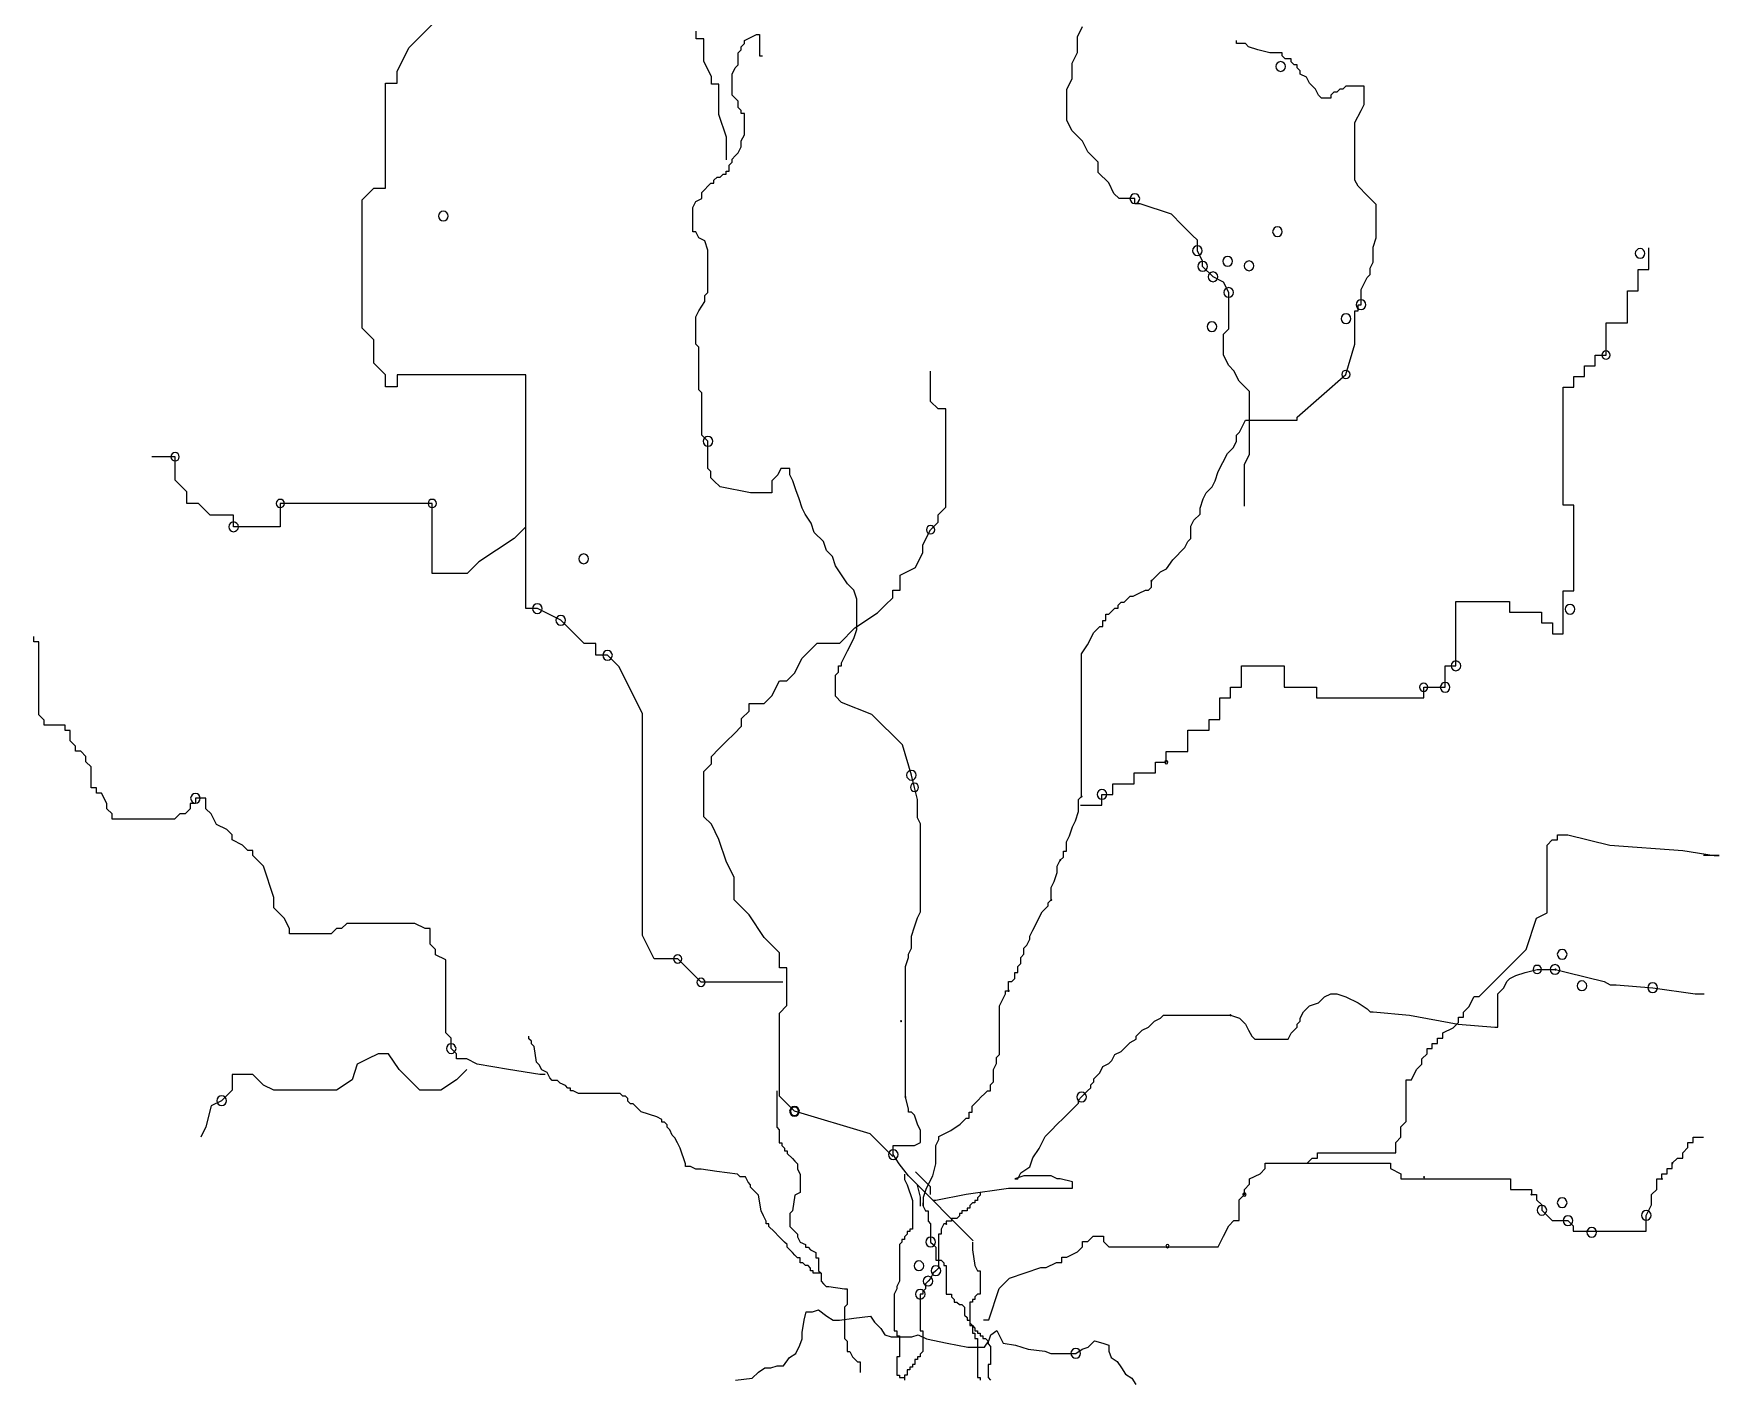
# Model space of a CAD drawing. Header units: millimetres. Extents: x 22565 to 38821, y 15578 to 26720.
# Drawn here: x 35554 to 36102, y 22016 to 22453 of the extents above; entities that cross this region are included whole.
import ezdxf

# ---------------------------------------------------------------- set-up
doc = ezdxf.new("R2010")
doc.units = ezdxf.units.MM

# ---------------------------------------------------------------- blocks, each defined once
blk = doc.blocks.new('A$C55897DFD')
for p, q in [((174.09, 1099.73), (184.93, 1110.57)), ((307.46, 1103.96), (307.46, 1107.46)), ((310.96, 1103.96), (307.46, 1103.96)), ((310.96, 1093.44), (310.96, 1103.96)), ((329.79, 1103.15), (332.61, 1104.56)), ((329.79, 1101.74), (329.79, 1103.15)), ((332.61, 1104.56), (335.43, 1105.97)), ((335.43, 1105.97), (336.84, 1105.97)), ((336.84, 1105.97), (336.84, 1096.11)), ((484.35, 1104.84), (486.77, 1109.68)), ((484.35, 1097.58), (484.35, 1104.84)), ((558.17, 1101.74), (558.17, 1103.15)), ((168.66, 1088.89), (174.09, 1099.73)), ((326.97, 1097.52), (328.38, 1098.92)), ((326.97, 1091.88), (326.97, 1097.52)), ((328.38, 1100.33), (329.79, 1101.74)), ((328.38, 1098.92), (328.38, 1100.33)), ((336.84, 1096.11), (338.25, 1096.11)), ((481.93, 1092.74), (484.35, 1097.58)), ((562.4, 1101.74), (558.17, 1101.74)), ((563.81, 1100.33), (562.4, 1101.74)), ((568.04, 1098.92), (563.81, 1100.33)), ((573.68, 1097.52), (568.04, 1098.92)), ((579.32, 1097.52), (573.68, 1097.52)), ((579.32, 1096.11), (579.32, 1097.52)), ((580.73, 1094.7), (579.32, 1096.11)), ((168.66, 1083.47), (168.66, 1088.89)), ((314.47, 1086.43), (310.96, 1093.44)), ((324.15, 1087.65), (325.56, 1090.47)), ((324.15, 1077.79), (324.15, 1087.65)), ((325.56, 1090.47), (326.97, 1091.88)), ((481.93, 1085.48), (481.93, 1092.74)), ((583.55, 1094.7), (580.73, 1094.7)), ((583.55, 1093.29), (583.55, 1094.7)), ((584.96, 1091.88), (583.55, 1093.29)), ((586.37, 1091.88), (584.96, 1091.88)), ((586.37, 1090.47), (586.37, 1091.88)), ((587.78, 1089.06), (586.37, 1090.47)), ((587.78, 1087.65), (587.78, 1089.06)), ((590.6, 1086.25), (587.78, 1087.65)), ((163.24, 1034.69), (163.24, 1083.47)), ((163.24, 1083.47), (168.66, 1083.47)), ((314.47, 1082.93), (314.47, 1086.43)), ((317.98, 1082.93), (314.47, 1082.93)), ((317.98, 1068.91), (317.98, 1082.93)), ((479.5, 1080.64), (481.93, 1085.48)), ((479.5, 1066.12), (479.5, 1080.64)), ((592.01, 1083.43), (590.6, 1086.25)), ((594.83, 1080.61), (592.01, 1083.43)), ((596.24, 1077.79), (594.83, 1080.61)), ((606.11, 1080.61), (604.7, 1079.2)), ((607.52, 1080.61), (606.11, 1080.61)), ((608.93, 1082.02), (607.52, 1080.61)), ((617.39, 1082.02), (608.93, 1082.02)), ((617.39, 1073.57), (617.39, 1082.02)), ((325.56, 1076.39), (324.15, 1077.79)), ((326.97, 1074.98), (325.56, 1076.39)), ((326.97, 1072.16), (326.97, 1074.98)), ((328.38, 1070.75), (326.97, 1072.16)), ((597.65, 1076.39), (596.24, 1077.79)), ((601.88, 1076.39), (597.65, 1076.39)), ((603.29, 1079.2), (601.88, 1077.79)), ((601.88, 1077.79), (601.88, 1076.39)), ((604.7, 1079.2), (603.29, 1079.2)), ((615.98, 1070.75), (617.39, 1073.57)), ((321.49, 1058.4), (317.98, 1068.91)), ((328.38, 1069.34), (328.38, 1070.75)), ((329.79, 1069.34), (328.38, 1069.34)), ((329.79, 1059.48), (329.79, 1069.34)), ((481.93, 1061.28), (479.5, 1066.12)), ((613.16, 1065.12), (615.98, 1070.75)), ((613.16, 1038.35), (613.16, 1065.12)), ((321.49, 1047.88), (321.49, 1058.4)), ((328.38, 1056.66), (329.79, 1059.48)), ((328.38, 1053.85), (328.38, 1056.66)), ((484.35, 1058.86), (481.93, 1061.28)), ((486.77, 1056.44), (484.35, 1058.86)), ((489.19, 1051.61), (486.77, 1056.44)), ((324.15, 1048.21), (325.56, 1049.62)), ((324.15, 1046.8), (324.15, 1048.21)), ((325.56, 1049.62), (326.97, 1051.03)), ((326.97, 1051.03), (328.38, 1053.85)), ((494.04, 1046.77), (489.19, 1051.61)), ((318.51, 1039.76), (319.92, 1041.17)), ((319.92, 1041.17), (321.33, 1041.17)), ((321.33, 1042.58), (322.74, 1042.58)), ((321.33, 1041.17), (321.33, 1042.58)), ((322.74, 1045.4), (324.15, 1046.8)), ((322.74, 1042.58), (322.74, 1045.4)), ((494.04, 1041.93), (494.04, 1046.77)), ((498.88, 1037.09), (494.04, 1041.93)), ((152.39, 1029.27), (157.81, 1034.69)), ((157.81, 1034.69), (163.24, 1034.69)), ((310.05, 1032.72), (311.46, 1034.13)), ((310.05, 1029.9), (310.05, 1032.72)), ((311.46, 1034.13), (312.87, 1035.53)), ((312.87, 1035.53), (314.28, 1036.94)), ((314.28, 1036.94), (315.69, 1036.94)), ((315.69, 1038.35), (317.1, 1039.76)), ((315.69, 1036.94), (315.69, 1038.35)), ((317.1, 1039.76), (318.51, 1039.76)), ((501.3, 1032.25), (498.88, 1037.09)), ((614.57, 1035.53), (613.16, 1038.35)), ((618.8, 1031.31), (614.57, 1035.53)), ((152.39, 969.66), (152.39, 1029.27)), ((305.82, 1025.67), (307.23, 1028.49)), ((305.82, 1014.41), (305.82, 1025.67)), ((307.23, 1028.49), (310.05, 1029.9)), ((503.72, 1029.83), (501.3, 1032.25)), ((510.99, 1029.83), (503.72, 1029.83)), ((510.99, 1027.41), (510.99, 1029.83)), ((513.41, 1027.41), (510.99, 1027.41)), ((527.94, 1022.57), (513.41, 1027.41)), ((623.03, 1027.08), (618.8, 1031.31)), ((623.03, 1011.59), (623.03, 1027.08)), ((532.78, 1017.73), (527.94, 1022.57)), ((537.63, 1012.89), (532.78, 1017.73)), ((307.23, 1014.41), (305.82, 1014.41)), ((308.64, 1011.59), (307.23, 1014.41)), ((311.46, 1010.18), (308.64, 1011.59)), ((312.87, 1005.95), (311.46, 1010.18)), ((540.05, 1010.47), (537.63, 1012.89)), ((540.05, 1005.63), (540.05, 1010.47)), ((621.62, 1007.36), (623.03, 1011.59)), ((312.87, 986.23), (312.87, 1005.95)), ((542.47, 1000.79), (540.05, 1005.63)), ((621.62, 1000.32), (621.62, 1007.36)), ((749.56, 997.01), (749.56, 1006.95)), ((542.47, 998.37), (542.47, 1000.79)), ((547.31, 993.53), (542.47, 998.37)), ((552.16, 991.11), (547.31, 993.53)), ((618.8, 993.28), (620.21, 994.68)), ((620.21, 997.5), (621.62, 1000.32)), ((620.21, 994.68), (620.21, 997.5)), ((744.58, 997.01), (749.56, 997.01)), ((744.58, 987.06), (744.58, 997.01)), ((311.46, 984.82), (312.87, 986.23)), ((554.58, 986.27), (552.16, 991.11)), ((554.58, 969.33), (554.58, 986.27)), ((615.98, 987.64), (618.8, 993.28)), ((615.98, 980.6), (615.98, 987.64)), ((739.61, 987.06), (744.58, 987.06)), ((739.61, 972.14), (739.61, 987.06)), ((307.23, 974.96), (308.64, 977.78)), ((308.64, 977.78), (311.46, 982.01)), ((311.46, 982.01), (311.46, 984.82)), ((613.16, 977.78), (614.57, 977.78)), ((613.16, 962.29), (613.16, 977.78)), ((614.57, 980.6), (615.98, 980.6)), ((614.57, 977.78), (614.57, 980.6)), ((307.23, 962.29), (307.23, 974.96)), ((729.65, 972.14), (739.61, 972.14)), ((729.65, 957.22), (729.65, 972.14)), ((157.81, 964.24), (152.39, 969.66)), ((157.81, 953.4), (157.81, 964.24)), ((308.64, 960.88), (307.23, 962.29)), ((552.16, 966.91), (554.58, 969.33)), ((552.16, 957.24), (552.16, 966.91)), ((608.93, 948.2), (613.16, 962.29)), ((308.64, 941.16), (308.64, 960.88)), ((554.58, 952.4), (552.16, 957.24)), ((724.68, 957.22), (729.65, 957.22)), ((724.68, 952.25), (724.68, 957.22)), ((163.24, 947.98), (157.81, 953.4)), ((163.24, 942.56), (163.24, 947.98)), ((168.66, 947.98), (168.66, 942.56)), ((228.33, 947.98), (168.66, 947.98)), ((228.33, 839.59), (228.33, 947.98)), ((416.19, 935.73), (416.19, 949.75)), ((557, 949.98), (554.58, 952.4)), ((559.42, 945.14), (557, 949.98)), ((586.37, 928.48), (608.93, 948.2)), ((714.72, 947.28), (719.7, 947.28)), ((714.72, 942.3), (714.72, 947.28)), ((719.7, 952.25), (724.68, 952.25)), ((719.7, 947.28), (719.7, 952.25)), ((168.66, 942.56), (163.24, 942.56)), ((310.05, 939.75), (308.64, 941.16)), ((310.05, 920.03), (310.05, 939.75)), ((564.27, 940.3), (559.42, 945.14)), ((564.27, 911.26), (564.27, 940.3)), ((709.75, 942.3), (714.72, 942.3)), ((709.75, 887.6), (709.75, 942.3)), ((419.7, 932.23), (416.19, 935.73)), ((423.21, 932.23), (419.7, 932.23)), ((423.21, 886.67), (423.21, 932.23)), ((559.58, 921.44), (562.4, 927.07)), ((562.4, 927.07), (586.37, 927.07)), ((586.37, 927.07), (586.37, 928.48)), ((311.46, 918.62), (310.05, 920.03)), ((312.87, 917.21), (311.46, 918.62)), ((312.87, 904.53), (312.87, 917.21)), ((556.76, 914.39), (558.17, 917.21)), ((558.17, 920.03), (559.58, 921.44)), ((558.17, 917.21), (558.17, 920.03)), ((65.61, 910.04), (54.76, 910.04)), ((65.61, 899.2), (65.61, 910.04)), ((549.72, 903.12), (553.95, 911.57)), ((553.95, 911.57), (556.76, 914.39)), ((561.84, 906.42), (564.27, 911.26)), ((314.28, 903.12), (312.87, 904.53)), ((314.28, 900.31), (314.28, 903.12)), ((315.69, 898.9), (314.28, 900.31)), ((345.3, 901.71), (342.48, 898.9)), ((346.7, 904.53), (345.3, 901.71)), ((350.93, 904.53), (346.7, 904.53)), ((350.93, 901.71), (350.93, 904.53)), ((352.34, 898.9), (350.93, 901.71)), ((548.31, 898.9), (549.72, 903.12)), ((561.84, 887.06), (561.84, 906.42)), ((71.03, 893.78), (65.61, 899.2)), ((71.03, 888.36), (71.03, 893.78)), ((318.51, 896.08), (315.69, 898.9)), ((332.61, 893.26), (318.51, 896.08)), ((342.48, 893.26), (332.61, 893.26)), ((342.48, 898.9), (342.48, 893.26)), ((353.75, 894.67), (352.34, 898.9)), ((355.16, 890.44), (353.75, 894.67)), ((542.67, 890.44), (544.08, 893.26)), ((544.08, 893.26), (546.9, 896.08)), ((546.9, 896.08), (548.31, 898.9)), ((76.45, 888.36), (71.03, 888.36)), ((81.88, 882.94), (76.45, 888.36)), ((114.42, 888.36), (114.42, 877.52)), ((184.93, 888.36), (114.42, 888.36)), ((184.93, 855.85), (184.93, 888.36)), ((356.57, 886.22), (355.16, 890.44)), ((357.98, 883.4), (356.57, 886.22)), ((419.7, 883.16), (423.21, 886.67)), ((541.26, 886.22), (542.67, 890.44)), ((541.26, 883.4), (541.26, 886.22)), ((714.72, 887.6), (709.75, 887.6)), ((714.72, 847.82), (714.72, 887.6)), ((92.73, 882.94), (81.88, 882.94)), ((92.73, 877.52), (92.73, 882.94)), ((114.42, 877.52), (92.73, 877.52)), ((228.33, 877.52), (222.9, 872.1)), ((360.8, 879.18), (357.98, 883.4)), ((362.21, 874.95), (360.8, 879.18)), ((412.68, 869.14), (416.19, 876.15)), ((416.19, 876.15), (419.7, 879.66)), ((419.7, 879.66), (419.7, 883.16)), ((537.03, 877.77), (538.44, 880.58)), ((537.03, 872.13), (537.03, 877.77)), ((538.44, 880.58), (541.26, 883.4)), ((222.9, 872.1), (206.63, 861.26)), ((366.44, 870.72), (362.21, 874.95)), ((367.85, 866.5), (366.44, 870.72)), ((412.68, 865.64), (412.68, 869.14)), ((534.21, 867.91), (535.62, 870.72)), ((535.62, 870.72), (537.03, 872.13)), ((206.63, 861.26), (201.21, 855.85)), ((370.67, 863.68), (367.85, 866.5)), ((372.08, 859.45), (370.67, 863.68)), ((409.18, 858.63), (412.68, 865.64)), ((525.75, 858.05), (528.57, 862.27)), ((528.57, 862.27), (534.21, 867.91)), ((201.21, 855.85), (184.93, 855.85)), ((374.9, 855.23), (372.08, 859.45)), ((377.72, 851), (374.9, 855.23)), ((402.16, 855.12), (409.18, 858.63)), ((402.16, 848.11), (402.16, 855.12)), ((518.7, 852.41), (520.11, 853.82)), ((520.11, 853.82), (522.93, 856.64)), ((522.93, 856.64), (525.75, 858.05)), ((380.54, 848.19), (377.72, 851)), ((381.95, 843.96), (380.54, 848.19)), ((398.65, 848.11), (402.16, 848.11)), ((398.65, 844.61), (398.65, 848.11)), ((507.42, 843.96), (508.83, 845.37)), ((508.83, 845.37), (510.24, 845.37)), ((510.24, 845.37), (513.06, 846.78)), ((513.06, 846.78), (515.88, 848.19)), ((515.88, 848.19), (517.29, 848.19)), ((517.29, 848.19), (518.7, 849.59)), ((518.7, 849.59), (518.7, 852.41)), ((709.75, 847.82), (714.72, 847.82)), ((709.75, 827.93), (709.75, 847.82)), ((233.75, 839.59), (228.33, 839.59)), ((244.6, 834.17), (233.75, 839.59)), ((381.12, 830.59), (391.64, 837.6)), ((381.95, 829.87), (381.95, 843.96)), ((391.64, 837.6), (395.15, 841.11)), ((395.15, 841.11), (398.65, 844.61)), ((498.96, 836.92), (501.78, 839.73)), ((501.78, 839.73), (503.19, 839.73)), ((503.19, 841.14), (504.6, 842.55)), ((503.19, 839.73), (503.19, 841.14)), ((504.6, 842.55), (506.01, 842.55)), ((506.01, 842.55), (507.42, 843.96)), ((659.98, 842.85), (684.86, 842.85)), ((659.98, 813.01), (659.98, 842.85)), ((684.86, 842.85), (684.86, 837.88)), ((684.86, 837.88), (699.79, 837.88)), ((699.79, 837.88), (699.79, 832.9)), ((255.45, 823.33), (244.6, 834.17)), ((374.1, 823.58), (381.12, 830.59)), ((380.54, 825.65), (381.95, 829.87)), ((491.91, 828.46), (493.32, 829.87)), ((493.32, 829.87), (494.73, 831.28)), ((494.73, 831.28), (496.14, 831.28)), ((496.14, 834.1), (497.55, 834.1)), ((496.14, 831.28), (496.14, 834.1)), ((497.55, 836.92), (498.96, 836.92)), ((497.55, 834.1), (497.55, 836.92)), ((699.79, 832.9), (704.77, 832.9)), ((704.77, 832.9), (704.77, 827.93)), ((0, 824.15), (0, 826.57)), ((2.42, 824.15), (0, 824.15)), ((2.42, 790.27), (2.42, 824.15)), ((260.87, 823.33), (255.45, 823.33)), ((260.87, 817.91), (260.87, 823.33)), ((356.56, 816.57), (363.58, 823.58)), ((363.58, 823.58), (374.1, 823.58)), ((377.72, 820.01), (380.54, 825.65)), ((486.27, 818.6), (489.09, 822.83)), ((489.09, 822.83), (491.91, 828.46)), ((704.77, 827.93), (709.75, 827.93)), ((266.29, 817.91), (260.87, 817.91)), ((271.72, 812.49), (266.29, 817.91)), ((353.06, 809.56), (356.56, 816.57)), ((374.9, 814.38), (376.31, 817.2)), ((374.9, 812.97), (374.9, 814.38)), ((376.31, 817.2), (377.72, 820.01)), ((486.27, 752.4), (486.27, 818.6)), ((282.57, 790.81), (271.72, 812.49)), ((342.53, 799.05), (346.04, 806.06)), ((346.04, 806.06), (349.55, 806.06)), ((349.55, 806.06), (353.06, 809.56)), ((372.08, 808.74), (373.49, 810.15)), ((372.08, 798.88), (372.08, 808.74)), ((373.49, 812.97), (374.9, 812.97)), ((373.49, 810.15), (373.49, 812.97)), ((560.44, 813.01), (580.35, 813.01)), ((560.44, 803.07), (560.44, 813.01)), ((580.35, 813.01), (580.35, 803.07)), ((655, 813.01), (659.98, 813.01)), ((655, 803.07), (655, 813.01)), ((339.02, 795.54), (342.53, 799.05)), ((374.9, 796.07), (372.08, 798.88)), ((550.49, 798.1), (555.46, 798.1)), ((550.49, 788.15), (550.49, 798.1)), ((555.46, 803.07), (560.44, 803.07)), ((555.46, 798.1), (555.46, 803.07)), ((580.35, 803.07), (595.28, 803.07)), ((595.28, 803.07), (595.28, 798.1)), ((595.28, 798.1), (645.05, 798.1)), ((645.05, 803.07), (655, 803.07)), ((645.05, 798.1), (645.05, 803.07)), ((4.84, 787.85), (2.42, 790.27)), ((282.57, 687.84), (282.57, 790.81)), ((328.5, 788.53), (332.01, 792.04)), ((332.01, 795.54), (339.02, 795.54)), ((332.01, 792.04), (332.01, 795.54)), ((389, 790.43), (374.9, 796.07)), ((403.1, 776.34), (389, 790.43)), ((4.84, 785.43), (4.84, 787.85)), ((14.53, 785.43), (4.84, 785.43)), ((14.53, 783.02), (14.53, 785.43)), ((16.95, 783.02), (14.53, 783.02)), ((16.95, 778.18), (16.95, 783.02)), ((324.99, 781.53), (328.5, 785.03)), ((328.5, 785.03), (328.5, 788.53)), ((535.56, 773.23), (535.56, 783.18)), ((535.56, 783.18), (545.51, 783.18)), ((545.51, 788.15), (550.49, 788.15)), ((545.51, 783.18), (545.51, 788.15)), ((19.37, 775.76), (16.95, 778.18)), ((19.37, 773.34), (19.37, 775.76)), ((314.47, 771.01), (317.98, 774.52)), ((317.98, 774.52), (321.49, 778.02)), ((321.49, 778.02), (324.99, 781.53)), ((407.33, 762.26), (403.1, 776.34)), ((21.8, 773.34), (19.37, 773.34)), ((24.22, 770.92), (21.8, 773.34)), ((24.22, 768.5), (24.22, 770.92)), ((26.64, 766.08), (24.22, 768.5)), ((310.96, 764), (314.47, 767.51)), ((314.47, 767.51), (314.47, 771.01)), ((520.63, 768.26), (525.6, 768.26)), ((520.63, 763.29), (520.63, 768.26)), ((525.6, 773.23), (535.56, 773.23)), ((525.6, 768.26), (525.6, 773.23)), ((26.64, 756.4), (26.64, 766.08)), ((310.96, 742.97), (310.96, 764)), ((408.74, 756.62), (407.33, 762.26)), ((510.67, 763.29), (520.63, 763.29)), ((510.67, 758.31), (510.67, 763.29)), ((29.06, 756.4), (26.64, 756.4)), ((29.06, 753.98), (29.06, 756.4)), ((31.48, 753.98), (29.06, 753.98)), ((33.9, 749.14), (31.48, 753.98)), ((75.07, 751.56), (75.07, 749.14)), ((79.92, 751.56), (75.07, 751.56)), ((79.92, 746.72), (79.92, 751.56)), ((410.15, 750.99), (408.74, 756.62)), ((410.15, 742.54), (410.15, 750.99)), ((484.87, 750.99), (486.27, 752.4)), ((484.87, 745.35), (484.87, 750.99)), ((495.74, 753.34), (500.72, 753.34)), ((495.74, 748.37), (495.74, 753.34)), ((500.72, 758.31), (510.67, 758.31)), ((500.72, 753.34), (500.72, 758.31)), ((33.9, 746.72), (33.9, 749.14)), ((36.33, 744.3), (33.9, 746.72)), ((36.33, 741.88), (36.33, 744.3)), ((67.81, 744.3), (65.39, 741.88)), ((70.23, 744.3), (67.81, 744.3)), ((72.65, 746.72), (70.23, 744.3)), ((75.07, 749.14), (72.65, 749.14)), ((72.65, 749.14), (72.65, 746.72)), ((82.34, 744.3), (79.92, 746.72)), ((84.76, 739.46), (82.34, 744.3)), ((483.46, 741.13), (484.87, 745.35)), ((485.79, 748.37), (495.74, 748.37)), ((65.39, 741.88), (36.33, 741.88)), ((89.6, 737.04), (84.76, 739.46)), ((92.03, 734.62), (89.6, 737.04)), ((314.47, 739.47), (310.96, 742.97)), ((317.98, 732.46), (314.47, 739.47)), ((411.56, 739.72), (410.15, 742.54)), ((411.56, 698.87), (411.56, 739.72)), ((480.64, 734.09), (482.05, 738.31)), ((482.05, 738.31), (483.46, 741.13)), ((92.03, 732.2), (92.03, 734.62)), ((96.87, 729.78), (92.03, 732.2)), ((99.29, 727.36), (96.87, 729.78)), ((321.49, 721.95), (317.98, 732.46)), ((479.23, 731.27), (480.64, 734.09)), ((479.23, 727.04), (479.23, 731.27)), ((702.3, 729.78), (704.73, 732.2)), ((702.3, 698.32), (702.3, 729.78)), ((704.73, 732.2), (707.15, 732.2)), ((707.15, 732.2), (707.15, 734.62)), ((707.15, 734.62), (711.99, 734.62)), ((711.99, 734.62), (731.37, 729.78)), ((731.37, 729.78), (765.27, 727.36)), ((101.71, 727.36), (99.29, 727.36)), ((101.71, 724.94), (101.71, 727.36)), ((106.56, 720.1), (101.71, 724.94)), ((111.4, 705.58), (106.56, 720.1)), ((324.99, 714.94), (321.49, 721.95)), ((475, 720), (476.41, 722.82)), ((475, 717.18), (475, 720)), ((476.41, 722.82), (477.82, 724.23)), ((477.82, 724.23), (477.82, 727.04)), ((477.82, 727.04), (479.23, 727.04)), ((765.27, 727.36), (779.8, 724.94)), ((782.22, 724.94), (774.96, 724.94)), ((779.8, 724.94), (782.22, 724.94)), ((324.99, 704.42), (324.99, 714.94)), ((472.18, 710.14), (473.59, 712.96)), ((473.59, 712.96), (475, 717.18)), ((111.4, 700.74), (111.4, 705.58)), ((332.01, 697.41), (324.99, 704.42)), ((470.77, 703.1), (472.18, 704.5)), ((472.18, 704.5), (472.18, 710.14)), ((116.24, 695.9), (111.4, 700.74)), ((339.02, 686.9), (332.01, 697.41)), ((410.15, 696.05), (411.56, 698.87)), ((463.72, 690.42), (467.95, 698.87)), ((467.95, 698.87), (469.36, 700.28)), ((469.36, 700.28), (470.77, 701.69)), ((470.77, 701.69), (470.77, 703.1)), ((697.46, 695.9), (702.3, 698.32)), ((118.67, 691.07), (116.24, 695.9)), ((118.67, 688.65), (118.67, 691.07)), ((138.04, 688.65), (118.67, 688.65)), ((140.46, 691.07), (138.04, 688.65)), ((142.88, 691.07), (140.46, 691.07)), ((145.3, 693.49), (142.88, 691.07)), ((176.79, 693.49), (145.3, 693.49)), ((181.63, 691.07), (176.79, 693.49)), ((184.05, 691.07), (181.63, 691.07)), ((184.05, 683.81), (184.05, 691.07)), ((407.33, 687.6), (408.74, 691.83)), ((408.74, 691.83), (410.15, 696.05)), ((462.31, 687.6), (463.72, 690.42)), ((692.62, 681.39), (697.46, 695.9)), ((186.47, 681.39), (184.05, 683.81)), ((186.47, 678.97), (186.47, 681.39)), ((287.99, 677), (282.57, 687.84)), ((346.04, 679.89), (339.02, 686.9)), ((405.92, 679.15), (407.33, 681.97)), ((407.33, 681.97), (407.33, 687.6)), ((459.49, 681.97), (460.9, 683.37)), ((459.49, 679.15), (459.49, 681.97)), ((460.9, 683.37), (462.31, 686.19)), ((462.31, 686.19), (462.31, 687.6)), ((687.77, 676.55), (692.62, 681.39)), ((191.32, 676.55), (186.47, 678.97)), ((191.32, 642.67), (191.32, 676.55)), ((298.84, 677), (287.99, 677)), ((309.69, 666.16), (298.84, 677)), ((346.04, 672.88), (346.04, 679.89)), ((349.55, 672.88), (346.04, 672.88)), ((349.55, 655.36), (349.55, 672.88)), ((404.51, 673.51), (405.92, 677.74)), ((404.51, 612.94), (404.51, 673.51)), ((405.92, 677.74), (405.92, 679.15)), ((456.67, 673.51), (458.08, 674.92)), ((456.67, 670.7), (456.67, 673.51)), ((458.08, 677.74), (459.49, 679.15)), ((458.08, 674.92), (458.08, 677.74)), ((682.93, 671.71), (687.77, 676.55)), ((347.66, 666.16), (309.69, 666.16)), ((452.44, 662.25), (452.44, 666.47)), ((452.44, 666.47), (453.85, 666.47)), ((453.85, 666.47), (455.26, 667.88)), ((455.26, 667.88), (455.26, 670.7)), ((455.26, 670.7), (456.67, 670.7)), ((675.67, 664.45), (680.51, 669.29)), ((680.51, 669.29), (682.93, 671.71)), ((682.24, 663.65), (683.65, 666.47)), ((683.65, 666.47), (685.06, 667.88)), ((685.06, 667.88), (687.88, 669.29)), ((687.88, 669.29), (692.11, 670.7)), ((692.11, 670.7), (697.74, 672.11)), ((697.74, 672.11), (706.2, 672.11)), ((706.2, 672.11), (711.84, 670.7)), ((711.84, 670.7), (728.76, 666.47)), ((728.76, 666.47), (731.58, 665.06)), ((731.58, 665.06), (734.4, 665.06)), ((734.4, 665.06), (751.32, 663.65)), ((448.21, 655.2), (451.03, 660.84)), ((451.03, 660.84), (451.03, 662.25)), ((451.03, 662.25), (452.44, 662.25)), ((596.24, 656.61), (599.06, 659.43)), ((599.06, 659.43), (601.88, 660.84)), ((601.88, 660.84), (604.7, 660.84)), ((604.7, 660.84), (608.93, 659.43)), ((608.93, 659.43), (614.57, 656.61)), ((665.98, 654.77), (668.4, 659.61)), ((668.4, 659.61), (670.82, 659.61)), ((670.82, 659.61), (673.24, 662.03)), ((673.24, 662.03), (675.67, 664.45)), ((679.42, 660.84), (682.24, 663.65)), ((679.42, 645.34), (679.42, 660.84)), ((751.32, 663.65), (771.05, 660.84)), ((771.05, 660.84), (775.28, 660.84)), ((346.04, 651.85), (349.55, 655.36)), ((346.04, 613.3), (346.04, 651.85)), ((448.21, 632.66), (448.21, 655.2)), ((520.11, 648.16), (522.93, 649.57)), ((522.93, 649.57), (524.34, 650.98)), ((524.34, 650.98), (555.35, 650.98)), ((555.35, 650.98), (559.58, 649.57)), ((559.58, 649.57), (562.4, 646.75)), ((587.78, 649.57), (589.19, 652.38)), ((587.78, 648.16), (587.78, 649.57)), ((589.19, 652.38), (592.01, 655.2)), ((592.01, 655.2), (596.24, 656.61)), ((614.57, 656.61), (618.8, 653.79)), ((618.8, 653.79), (620.21, 652.38)), ((620.21, 652.38), (621.62, 652.38)), ((621.62, 652.38), (638.53, 650.98)), ((638.53, 650.98), (661.09, 646.75)), ((661.14, 649.93), (663.56, 649.93)), ((661.14, 647.51), (661.14, 649.93)), ((663.56, 652.35), (665.98, 654.77)), ((663.56, 649.93), (663.56, 652.35)), ((193.74, 640.25), (191.32, 642.67)), ((511.65, 641.12), (513.06, 642.52)), ((513.06, 642.52), (514.47, 643.93)), ((514.47, 643.93), (517.29, 645.34)), ((517.29, 645.34), (520.11, 648.16)), ((562.4, 646.75), (563.81, 643.93)), ((563.81, 643.93), (565.22, 641.12)), ((582.14, 639.71), (583.55, 642.52)), ((583.55, 642.52), (584.96, 643.93)), ((584.96, 643.93), (586.37, 645.34)), ((586.37, 646.75), (587.78, 648.16)), ((586.37, 645.34), (586.37, 646.75)), ((653.87, 642.67), (658.71, 645.09)), ((653.87, 640.25), (653.87, 642.67)), ((658.71, 645.09), (661.14, 647.51)), ((661.09, 646.75), (678.01, 645.34)), ((678.01, 645.34), (679.42, 645.34)), ((193.74, 635.41), (193.74, 640.25)), ((196.16, 632.99), (193.74, 635.41)), ((229.76, 639.99), (229.76, 641.2)), ((230.97, 638.78), (229.76, 639.99)), ((230.97, 637.57), (230.97, 638.78)), ((232.18, 636.36), (230.97, 637.57)), ((233.4, 629.11), (232.18, 636.36)), ((501.78, 632.66), (504.6, 634.07)), ((504.6, 634.07), (507.42, 636.89)), ((507.42, 636.89), (508.83, 638.3)), ((508.83, 638.3), (511.65, 639.71)), ((511.65, 639.71), (511.65, 641.12)), ((565.22, 641.12), (566.63, 639.71)), ((566.63, 639.71), (582.14, 639.71)), ((646.6, 632.99), (646.6, 635.41)), ((646.6, 635.41), (649.03, 635.41)), ((649.03, 635.41), (649.03, 637.83)), ((649.03, 637.83), (651.45, 637.83)), ((651.45, 637.83), (651.45, 640.25)), ((651.45, 640.25), (653.87, 640.25)), ((150.15, 628.15), (147.73, 620.89)), ((154.99, 630.57), (150.15, 628.15)), ((159.83, 632.99), (154.99, 630.57)), ((164.68, 632.99), (159.83, 632.99)), ((169.52, 625.73), (164.68, 632.99)), ((196.16, 630.57), (196.16, 632.99)), ((201, 630.57), (196.16, 630.57)), ((205.85, 628.15), (201, 630.57)), ((220.38, 625.73), (205.85, 628.15)), ((234.61, 627.9), (233.4, 629.11)), ((235.82, 625.48), (234.61, 627.9)), ((445.39, 625.62), (446.8, 628.44)), ((446.8, 631.25), (448.21, 632.66)), ((446.8, 628.44), (446.8, 631.25)), ((494.73, 624.21), (496.14, 627.03)), ((496.14, 627.03), (498.96, 628.44)), ((498.96, 628.44), (500.37, 629.85)), ((500.37, 629.85), (501.78, 632.66)), ((641.76, 625.73), (644.18, 628.15)), ((644.18, 630.57), (646.6, 632.99)), ((644.18, 628.15), (644.18, 630.57)), ((101.71, 623.31), (92.03, 623.31)), ((92.03, 623.31), (92.03, 616.05)), ((106.56, 618.47), (101.71, 623.31)), ((111.4, 616.05), (106.56, 618.47)), ((147.73, 620.89), (140.46, 616.05)), ((174.37, 620.89), (169.52, 625.73)), ((179.21, 616.05), (174.37, 620.89)), ((196.16, 620.89), (188.9, 616.05)), ((201, 625.73), (196.16, 620.89)), ((234.91, 623.31), (220.38, 625.73)), ((237.33, 623.31), (234.91, 623.31)), ((238.24, 624.27), (235.82, 625.48)), ((239.45, 621.85), (238.24, 624.27)), ((240.66, 620.64), (239.45, 621.85)), ((243.08, 620.64), (240.66, 620.64)), ((244.29, 619.43), (243.08, 620.64)), ((246.71, 618.22), (244.29, 619.43)), ((247.93, 617.01), (246.71, 618.22)), ((443.98, 618.58), (445.39, 619.99)), ((443.98, 615.76), (443.98, 618.58)), ((445.39, 619.99), (445.39, 625.62)), ((490.5, 618.58), (491.91, 619.99)), ((490.5, 617.17), (490.5, 618.58)), ((491.91, 621.39), (493.32, 622.8)), ((491.91, 619.99), (491.91, 621.39)), ((493.32, 622.8), (494.73, 624.21)), ((636.92, 601.54), (636.92, 620.89)), ((636.92, 620.89), (639.34, 620.89)), ((639.34, 620.89), (641.76, 625.73)), ((87.18, 611.21), (82.34, 608.79)), ((92.03, 616.05), (87.18, 611.21)), ((140.46, 616.05), (111.4, 616.05)), ((188.9, 616.05), (179.21, 616.05)), ((249.14, 617.01), (247.93, 617.01)), ((249.14, 615.8), (249.14, 617.01)), ((250.35, 615.8), (249.14, 615.8)), ((252.77, 614.59), (250.35, 615.8)), ((272.14, 614.59), (252.77, 614.59)), ((273.35, 613.38), (272.14, 614.59)), ((274.56, 613.38), (273.35, 613.38)), ((275.78, 612.17), (274.56, 613.38)), ((275.78, 610.96), (275.78, 612.17)), ((276.99, 609.75), (275.78, 610.96)), ((344.8, 615.8), (344.8, 598.86)), ((353.06, 606.29), (346.04, 613.3)), ((405.92, 607.31), (404.51, 612.94)), ((436.93, 610.13), (438.34, 611.53)), ((438.34, 611.53), (439.75, 612.94)), ((439.75, 612.94), (441.16, 614.35)), ((441.16, 614.35), (442.57, 615.76)), ((442.57, 615.76), (443.98, 615.76)), ((484.87, 611.53), (486.27, 612.94)), ((484.87, 610.13), (484.87, 611.53)), ((486.27, 612.94), (487.68, 614.35)), ((487.68, 614.35), (489.09, 615.76)), ((489.09, 615.76), (490.5, 617.17)), ((82.34, 608.79), (79.92, 599.12)), ((278.2, 609.75), (276.99, 609.75)), ((279.41, 608.54), (278.2, 609.75)), ((281.83, 606.12), (279.41, 608.54)), ((289.1, 603.7), (281.83, 606.12)), ((291.52, 602.49), (289.1, 603.7)), ((291.52, 601.28), (291.52, 602.49)), ((388.13, 595.78), (353.06, 606.29)), ((405.92, 605.9), (405.92, 607.31)), ((407.33, 605.9), (405.92, 605.9)), ((408.74, 604.49), (407.33, 605.9)), ((410.15, 600.26), (408.74, 604.49)), ((429.88, 600.26), (432.7, 603.08)), ((432.7, 603.08), (434.11, 603.08)), ((434.11, 603.08), (434.11, 605.9)), ((434.11, 605.9), (435.52, 605.9)), ((435.52, 608.72), (436.93, 610.13)), ((435.52, 605.9), (435.52, 608.72)), ((475, 600.26), (477.82, 603.08)), ((477.82, 603.08), (480.64, 605.9)), ((480.64, 605.9), (482.05, 607.31)), ((482.05, 607.31), (483.46, 608.72)), ((483.46, 608.72), (484.87, 610.13)), ((79.92, 599.12), (77.5, 594.28)), ((292.73, 601.28), (291.52, 601.28)), ((293.94, 600.07), (292.73, 601.28)), ((293.94, 598.86), (293.94, 600.07)), ((295.15, 597.65), (293.94, 598.86)), ((296.36, 595.23), (295.15, 597.65)), ((297.57, 594.02), (296.36, 595.23)), ((344.8, 598.86), (346.01, 597.65)), ((346.01, 597.65), (346.01, 591.6)), ((398.65, 585.26), (388.13, 595.78)), ((411.56, 597.45), (410.15, 600.26)), ((411.56, 591.81), (411.56, 597.45)), ((420.01, 594.63), (422.83, 596.04)), ((420.01, 593.22), (420.01, 594.63)), ((422.83, 596.04), (425.65, 597.45)), ((425.65, 597.45), (429.88, 600.26)), ((467.95, 591.81), (469.36, 594.63)), ((469.36, 594.63), (472.18, 597.45)), ((472.18, 597.45), (475, 600.26)), ((634.5, 599.12), (636.92, 601.54)), ((634.5, 594.28), (634.5, 599.12)), ((298.78, 591.6), (297.57, 594.02)), ((299.99, 589.18), (298.78, 591.6)), ((302.41, 581.92), (299.99, 589.18)), ((346.01, 591.6), (347.22, 591.6)), ((347.22, 591.6), (347.22, 590.39)), ((347.22, 590.39), (348.43, 589.18)), ((348.43, 589.18), (348.43, 587.97)), ((348.43, 587.97), (349.64, 587.97)), ((349.64, 587.97), (349.64, 586.76)), ((349.64, 586.76), (352.06, 584.34)), ((398.87, 586.18), (398.87, 590.4)), ((398.87, 590.4), (408.74, 590.4)), ((408.74, 590.4), (411.56, 591.81)), ((418.6, 590.4), (420.01, 593.22)), ((418.6, 581.95), (418.6, 590.4)), ((463.72, 584.77), (466.54, 589)), ((466.54, 589), (467.95, 591.81)), ((595.75, 584.6), (595.75, 587.02)), ((595.75, 587.02), (632.07, 587.02)), ((632.07, 591.86), (634.5, 594.28)), ((632.07, 587.02), (632.07, 591.86)), ((765.27, 587.02), (767.69, 589.44)), ((765.27, 584.6), (765.27, 587.02)), ((767.69, 589.44), (767.69, 591.86)), ((767.69, 591.86), (770.11, 591.86)), ((770.11, 591.86), (770.11, 594.28)), ((770.11, 594.28), (774.96, 594.28)), ((302.41, 580.71), (302.41, 581.92)), ((304.84, 580.71), (302.41, 580.71)), ((307.26, 579.5), (304.84, 580.71)), ((309.68, 579.5), (307.26, 579.5)), ((316.95, 578.29), (309.68, 579.5)), ((352.06, 584.34), (353.27, 583.13)), ((353.27, 583.13), (354.48, 581.92)), ((354.48, 581.92), (354.48, 579.5)), ((354.48, 579.5), (355.69, 577.08)), ((401.69, 581.95), (398.87, 586.18)), ((405.92, 576.32), (401.69, 581.95)), ((417.19, 576.32), (418.6, 581.95)), ((458.08, 577.73), (462.31, 580.54)), ((462.31, 580.54), (463.72, 584.77)), ((569.11, 577.34), (571.53, 579.76)), ((571.53, 582.18), (629.65, 582.18)), ((571.53, 579.76), (571.53, 582.18)), ((590.9, 582.18), (593.33, 584.6)), ((593.33, 584.6), (595.75, 584.6)), ((629.65, 582.18), (629.65, 579.76)), ((629.65, 579.76), (634.5, 577.34)), ((758, 577.34), (758, 579.76)), ((758, 579.76), (760.43, 579.76)), ((760.43, 582.18), (762.85, 584.6)), ((760.43, 579.76), (760.43, 582.18)), ((762.85, 584.6), (765.27, 584.6)), ((326.63, 577.08), (316.95, 578.29)), ((327.84, 575.87), (326.63, 577.08)), ((330.26, 575.87), (327.84, 575.87)), ((331.48, 573.45), (330.26, 575.87)), ((332.69, 572.24), (331.48, 573.45)), ((332.69, 571.03), (332.69, 572.24)), ((335.11, 568.61), (332.69, 571.03)), ((355.69, 577.08), (355.69, 568.61)), ((404.13, 577.08), (404.13, 574.66)), ((404.13, 574.66), (405.34, 572.24)), ((405.34, 572.24), (407.76, 564.98)), ((436.03, 546.23), (405.92, 576.32)), ((416.19, 571.24), (409.18, 578.25)), ((411.56, 566.46), (410.15, 572.09)), ((414.38, 570.68), (417.19, 576.32)), ((416.19, 567.74), (416.19, 571.24)), ((459.49, 576.32), (455.26, 574.91)), ((455.26, 574.91), (456.67, 574.91)), ((456.67, 574.91), (458.08, 577.73)), ((472.18, 576.32), (459.49, 576.32)), ((475, 574.91), (472.18, 576.32)), ((476.41, 574.91), (475, 574.91)), ((482.05, 573.5), (476.41, 574.91)), ((482.05, 570.68), (482.05, 573.5)), ((561.84, 570.08), (564.27, 572.5)), ((564.27, 574.92), (569.11, 577.34)), ((564.27, 572.5), (564.27, 574.92)), ((634.5, 577.34), (634.5, 574.92)), ((634.5, 574.92), (685.35, 574.92)), ((685.35, 574.92), (685.35, 570.08)), ((753.16, 570.08), (753.16, 574.92)), ((753.16, 574.92), (755.58, 574.92)), ((755.58, 574.92), (755.58, 577.34)), ((755.58, 577.34), (758, 577.34)), ((336.32, 567.4), (335.11, 568.61)), ((337.53, 560.14), (336.32, 567.4)), ((353.27, 567.4), (352.06, 560.14)), ((355.69, 568.61), (353.27, 567.4)), ((407.76, 564.98), (407.76, 551.67)), ((411.56, 562.23), (411.56, 566.46)), ((412.6, 563.77), (412.6, 562.56)), ((412.97, 566.46), (414.38, 570.68)), ((412.97, 562.23), (412.97, 566.46)), ((417.19, 565.05), (418.6, 565.05)), ((418.6, 565.05), (432.7, 567.87)), ((432.7, 567.87), (452.44, 570.68)), ((435.61, 563.77), (434.4, 562.56)), ((436.82, 563.77), (435.61, 563.77)), ((438.03, 564.98), (436.82, 564.98)), ((436.82, 564.98), (436.82, 563.77)), ((439.24, 567.4), (438.03, 566.19)), ((438.03, 566.19), (438.03, 564.98)), ((439.24, 568.61), (439.24, 567.4)), ((452.44, 570.68), (482.05, 570.68)), ((559.42, 565.24), (561.84, 567.66)), ((559.42, 555.56), (559.42, 565.24)), ((561.84, 567.66), (561.84, 570.08)), ((685.35, 570.08), (695.04, 570.08)), ((695.04, 570.08), (695.04, 567.66)), ((695.04, 567.66), (697.46, 567.66)), ((697.46, 567.66), (697.46, 565.24)), ((697.46, 565.24), (699.88, 562.82)), ((750.74, 567.66), (753.16, 570.08)), ((750.74, 562.82), (750.74, 567.66)), ((338.74, 557.72), (337.53, 560.14)), ((339.95, 555.3), (338.74, 557.72)), ((352.06, 560.14), (350.85, 558.93)), ((350.85, 558.93), (350.85, 552.88)), ((412.6, 562.56), (413.82, 560.14)), ((413.82, 560.14), (415.03, 560.14)), ((415.03, 560.14), (415.03, 555.3)), ((428.35, 556.51), (425.92, 556.51)), ((425.92, 556.51), (425.92, 555.3)), ((429.56, 557.72), (428.35, 556.51)), ((430.77, 558.93), (429.56, 558.93)), ((429.56, 558.93), (429.56, 557.72)), ((433.19, 560.14), (430.77, 560.14)), ((430.77, 560.14), (430.77, 558.93)), ((434.4, 561.35), (433.19, 561.35)), ((433.19, 561.35), (433.19, 560.14)), ((434.4, 562.56), (434.4, 561.35)), ((554.58, 553.14), (557, 555.56)), ((557, 555.56), (559.42, 555.56)), ((699.88, 562.82), (699.88, 560.4)), ((699.88, 560.4), (702.3, 557.98)), ((702.3, 557.98), (704.73, 555.56)), ((704.73, 555.56), (711.99, 555.56)), ((711.99, 555.56), (714.41, 553.14)), ((748.32, 557.98), (750.74, 562.82)), ((748.32, 550.72), (748.32, 557.98)), ((339.95, 554.09), (339.95, 555.3)), ((341.16, 554.09), (339.95, 554.09)), ((341.16, 552.88), (341.16, 554.09)), ((343.58, 550.46), (341.16, 552.88)), ((346.01, 548.04), (343.58, 550.46)), ((347.22, 546.83), (346.01, 548.04)), ((350.85, 552.88), (353.27, 550.46)), ((353.27, 550.46), (354.48, 549.25)), ((354.48, 549.25), (354.48, 548.04)), ((354.48, 548.04), (355.69, 545.62)), ((405.34, 549.25), (404.13, 548.04)), ((404.13, 548.04), (404.13, 546.83)), ((406.55, 550.46), (405.34, 550.46)), ((405.34, 550.46), (405.34, 549.25)), ((407.76, 551.67), (406.55, 551.67)), ((406.55, 551.67), (406.55, 550.46)), ((415.03, 555.3), (416.24, 554.09)), ((416.24, 554.09), (416.24, 545.62)), ((421.08, 549.25), (419.87, 549.25)), ((419.87, 549.25), (419.87, 533.53)), ((422.29, 554.09), (421.08, 551.67)), ((421.08, 551.67), (421.08, 549.25)), ((423.5, 554.09), (422.29, 554.09)), ((425.92, 555.3), (423.5, 555.3)), ((423.5, 555.3), (423.5, 554.09)), ((489.19, 545.88), (491.61, 548.3)), ((491.61, 548.3), (496.46, 548.3)), ((496.46, 548.3), (496.46, 545.88)), ((549.74, 543.46), (552.16, 548.3)), ((552.16, 548.3), (554.58, 553.14)), ((714.41, 553.14), (714.41, 550.72)), ((714.41, 550.72), (748.32, 550.72)), ((348.43, 545.62), (347.22, 546.83)), ((349.64, 544.41), (348.43, 545.62)), ((349.64, 543.2), (349.64, 544.41)), ((352.06, 540.79), (349.64, 543.2)), ((353.27, 539.58), (352.06, 540.79)), ((355.69, 545.62), (358.12, 544.41)), ((358.12, 544.41), (358.12, 543.2)), ((358.12, 543.2), (359.33, 543.2)), ((359.33, 543.2), (360.54, 541.99)), ((360.54, 541.99), (362.96, 540.79)), ((362.96, 540.79), (362.96, 538.37)), ((402.92, 545.62), (401.71, 544.41)), ((401.71, 544.41), (401.71, 527.48)), ((404.13, 546.83), (402.92, 546.83)), ((402.92, 546.83), (402.92, 545.62)), ((416.24, 545.62), (417.45, 544.41)), ((417.45, 544.41), (418.66, 543.2)), ((418.66, 543.2), (418.66, 537.16)), ((435.61, 545.62), (435.61, 541.99)), ((435.61, 541.99), (436.82, 534.74)), ((479.5, 538.62), (484.35, 541.04)), ((484.35, 541.04), (486.77, 543.46)), ((486.77, 543.46), (486.77, 545.88)), ((486.77, 545.88), (489.19, 545.88)), ((496.46, 545.88), (498.88, 543.46)), ((498.88, 543.46), (549.74, 543.46)), ((354.48, 538.37), (353.27, 539.58)), ((355.69, 538.37), (354.48, 538.37)), ((355.69, 535.95), (355.69, 538.37)), ((356.9, 535.95), (355.69, 535.95)), ((358.12, 534.74), (356.9, 535.95)), ((359.33, 534.74), (358.12, 534.74)), ((360.54, 533.53), (359.33, 534.74)), ((360.54, 532.32), (360.54, 533.53)), ((361.75, 532.32), (360.54, 532.32)), ((361.75, 531.11), (361.75, 532.32)), ((362.96, 538.37), (364.17, 538.37)), ((364.17, 538.37), (364.17, 532.32)), ((364.17, 532.32), (365.38, 531.11)), ((418.66, 532.32), (417.45, 531.11)), ((418.66, 537.16), (421.08, 537.16)), ((419.87, 533.53), (418.66, 532.32)), ((421.08, 537.16), (422.29, 535.95)), ((422.29, 535.95), (422.29, 534.74)), ((422.29, 534.74), (423.5, 534.74)), ((423.5, 534.74), (423.5, 521.43)), ((436.82, 534.74), (438.03, 532.32)), ((438.03, 532.32), (439.24, 532.32)), ((439.24, 532.32), (439.24, 521.43)), ((452.87, 528.94), (467.4, 533.78)), ((467.4, 533.78), (469.82, 533.78)), ((469.82, 533.78), (474.66, 536.2)), ((474.66, 536.2), (477.08, 536.2)), ((477.08, 538.62), (479.5, 538.62)), ((477.08, 536.2), (477.08, 538.62)), ((365.38, 531.11), (361.75, 531.11)), ((365.38, 531.11), (365.38, 527.48)), ((365.38, 527.48), (366.59, 526.27)), ((366.59, 526.27), (367.8, 525.06)), ((367.8, 525.06), (369.01, 525.06)), ((369.01, 525.06), (376.28, 523.85)), ((401.71, 527.48), (400.5, 525.06)), ((400.5, 525.06), (400.5, 523.85)), ((415.03, 527.48), (413.82, 526.27)), ((413.82, 526.27), (413.82, 523.85)), ((416.24, 528.69), (415.03, 527.48)), ((417.45, 531.11), (416.24, 528.69)), ((443.18, 509.59), (448.02, 524.1)), ((448.02, 524.1), (452.87, 528.94)), ((376.28, 523.85), (377.49, 523.85)), ((377.49, 516.59), (376.28, 515.38)), ((377.49, 523.85), (377.49, 516.59)), ((400.5, 523.85), (399.28, 521.43)), ((399.28, 521.43), (399.28, 504.49)), ((412.6, 521.43), (411.39, 521.43)), ((411.39, 521.43), (411.39, 504.49)), ((413.82, 523.85), (412.6, 522.64)), ((412.6, 522.64), (412.6, 521.43)), ((423.5, 521.43), (425.92, 521.43)), ((425.92, 521.43), (425.92, 520.22)), ((425.92, 520.22), (427.13, 519.01)), ((427.13, 519.01), (427.13, 517.8)), ((427.13, 517.8), (428.35, 517.8)), ((428.35, 517.8), (429.56, 516.59)), ((429.56, 516.59), (430.77, 516.59)), ((430.77, 516.59), (431.98, 515.38)), ((434.4, 517.8), (434.4, 506.91)), ((435.61, 517.8), (434.4, 517.8)), ((435.61, 519.01), (435.61, 517.8)), ((436.82, 519.01), (435.61, 519.01)), ((438.03, 521.43), (436.82, 520.22)), ((436.82, 520.22), (436.82, 519.01)), ((439.24, 521.43), (438.03, 521.43)), ((356.54, 503.58), (357.51, 509.35)), ((357.51, 509.35), (358.47, 513.2)), ((358.47, 513.2), (361.36, 513.2)), ((361.36, 513.2), (364.24, 514.16)), ((364.24, 514.16), (368.09, 511.27)), ((368.09, 511.27), (370.98, 509.35)), ((370.98, 509.35), (373.87, 509.35)), ((373.87, 509.35), (380.61, 510.31)), ((376.28, 515.38), (376.28, 500.86)), ((380.61, 510.31), (388.31, 511.27)), ((388.31, 511.27), (390.23, 508.39)), ((431.98, 515.38), (431.98, 511.75)), ((431.98, 511.75), (433.19, 510.54)), ((433.19, 510.54), (433.19, 509.33)), ((433.19, 509.33), (434.4, 509.33)), ((434.4, 509.33), (434.4, 508.12)), ((440.76, 509.59), (443.18, 509.59)), ((355.58, 497.81), (356.54, 500.7)), ((356.54, 500.7), (356.54, 503.58)), ((376.28, 500.86), (377.49, 499.65)), ((390.23, 508.39), (393.12, 505.5)), ((393.12, 505.5), (395.04, 502.62)), ((395.04, 502.62), (397.93, 501.66)), ((397.93, 501.66), (407.56, 501.66)), ((399.28, 504.49), (400.5, 504.49)), ((400.5, 504.49), (400.5, 502.07)), ((400.5, 502.07), (401.71, 502.07)), ((401.71, 502.07), (401.71, 492.39)), ((407.56, 501.66), (410.44, 502.62)), ((410.44, 502.62), (414.29, 500.7)), ((411.39, 504.49), (412.6, 504.49)), ((412.6, 504.49), (412.6, 494.81)), ((414.29, 500.7), (423.92, 498.77)), ((434.4, 508.12), (435.61, 506.91)), ((434.4, 506.91), (435.61, 506.91)), ((435.61, 506.91), (436.82, 505.7)), ((435.61, 506.91), (435.61, 503.28)), ((435.61, 503.28), (436.82, 503.28)), ((436.82, 505.7), (436.82, 504.49)), ((436.82, 504.49), (438.03, 504.49)), ((436.82, 503.28), (436.82, 500.86)), ((436.82, 500.86), (438.03, 500.86)), ((438.03, 504.49), (438.03, 503.28)), ((438.03, 503.28), (439.24, 503.28)), ((438.03, 500.86), (438.03, 482.71)), ((439.24, 503.28), (439.24, 502.07)), ((439.24, 502.07), (440.45, 502.07)), ((440.45, 502.07), (440.45, 500.86)), ((440.45, 500.86), (441.67, 500.86)), ((441.67, 500.86), (442.88, 499.65)), ((443.17, 499.73), (444.13, 502.62)), ((444.13, 502.62), (447.02, 504.54)), ((447.02, 504.54), (449.91, 498.77)), ((350.77, 492.04), (353.66, 493.96)), ((353.66, 493.96), (355.58, 497.81)), ((377.49, 499.65), (377.49, 494.81)), ((377.49, 494.81), (378.7, 494.81)), ((378.7, 494.81), (379.91, 492.39)), ((412.6, 494.81), (411.39, 493.6)), ((411.39, 493.6), (411.39, 492.39)), ((423.92, 498.77), (433.54, 496.85)), ((433.54, 496.85), (441.24, 496.85)), ((441.24, 496.85), (443.17, 499.73)), ((442.88, 499.65), (442.88, 498.44)), ((442.88, 498.44), (444.09, 497.23)), ((444.09, 497.23), (444.09, 488.76)), ((449.91, 498.77), (455.68, 497.81)), ((455.68, 497.81), (461.46, 495.89)), ((461.46, 495.89), (469.16, 494.93)), ((469.16, 494.93), (472.04, 493.96)), ((472.04, 493.96), (483.59, 493.96)), ((483.59, 493.96), (486.48, 495.89)), ((486.48, 495.89), (489.37, 496.85)), ((489.37, 496.85), (492.26, 499.73)), ((492.26, 499.73), (496.11, 498.77)), ((496.11, 498.77), (498.99, 497.81)), ((498.99, 497.81), (498.99, 494.93)), ((498.99, 494.93), (499.96, 492.04)), ((333.44, 482.42), (336.33, 485.31)), ((336.33, 485.31), (339.22, 487.23)), ((339.22, 487.23), (342.11, 487.23)), ((342.11, 487.23), (344.99, 488.19)), ((344.99, 488.19), (347.88, 488.19)), ((347.88, 488.19), (350.77, 492.04)), ((379.91, 492.39), (382.33, 489.97)), ((382.33, 489.97), (383.54, 489.97)), ((383.54, 489.97), (383.54, 485.13)), ((400.5, 492.39), (400.5, 483.92)), ((401.71, 492.39), (400.5, 492.39)), ((405.34, 486.34), (405.34, 483.92)), ((406.55, 486.34), (405.34, 486.34)), ((406.55, 487.55), (406.55, 486.34)), ((407.76, 487.55), (406.55, 487.55)), ((407.76, 488.76), (407.76, 487.55)), ((408.97, 488.76), (407.76, 488.76)), ((408.97, 491.18), (408.97, 488.76)), ((410.18, 491.18), (408.97, 491.18)), ((410.18, 492.39), (410.18, 491.18)), ((411.39, 492.39), (410.18, 492.39)), ((442.88, 488.76), (442.88, 482.71)), ((444.09, 488.76), (442.88, 488.76)), ((499.96, 492.04), (502.84, 490.12)), ((502.84, 490.12), (504.77, 487.23)), ((504.77, 487.23), (506.69, 484.35)), ((325.74, 481.46), (333.44, 482.42)), ((400.5, 483.92), (401.71, 483.92)), ((401.71, 483.92), (401.71, 482.71)), ((401.71, 482.71), (404.13, 482.71)), ((404.13, 483.92), (404.13, 482.71)), ((405.34, 483.92), (404.13, 483.92)), ((404.13, 482.71), (404.13, 481.5)), ((438.03, 482.71), (439.24, 482.71)), ((439.24, 482.71), (439.24, 481.5)), ((442.88, 482.71), (444.09, 481.5)), ((506.69, 484.35), (509.58, 482.42)), ((509.58, 482.42), (511.51, 479.54))]:
    blk.add_line(p, q)
for centre, radius, start, end in [((578.66, 1091.13), 2.25, 0, 180), ((578.66, 1091.13), 2.25, 180, 0), ((510.99, 1029.83), 2.25, 0, 180), ((510.99, 1029.83), 2.25, 180, 0), ((190.12, 1021.71), 2.25, 0, 180), ((190.12, 1021.71), 2.25, 180, 0), ((577.19, 1014.48), 2.25, 0, 180), ((577.19, 1014.48), 2.25, 180, 0), ((540.05, 1005.63), 2.25, 0, 180), ((540.05, 1005.63), 2.25, 180, 0), ((554.08, 1000.73), 2.25, 0, 180), ((745.48, 1004.39), 2.25, 0, 180), ((745.48, 1004.39), 2.25, 180, 0), ((542.47, 998.37), 2.25, 0, 180), ((542.47, 998.37), 2.25, 180, 0), ((547.31, 993.53), 2.25, 0, 180), ((547.31, 993.53), 2.25, 180, 0), ((554.08, 1000.73), 2.25, 180, 0), ((564.02, 998.64), 2.25, 0, 180), ((564.02, 998.64), 2.25, 180, 0), ((554.58, 986.27), 2.25, 0, 180), ((554.58, 986.27), 2.25, 0, 180), ((554.58, 986.27), 2.25, 0, 180), ((554.58, 986.27), 2.25, 180, 0), ((554.58, 986.27), 2.25, 180, 0), ((554.58, 986.27), 2.25, 180, 0), ((615.98, 980.6), 2.25, 0, 180), ((615.98, 980.6), 2.25, 180, 0), ((546.76, 970.42), 2.25, 0, 180), ((546.76, 970.42), 2.25, 180, 0), ((608.99, 974.08), 2.25, 0, 180), ((608.99, 974.08), 2.25, 180, 0), ((729.65, 957.22), 1.92, 0, 180), ((729.65, 957.22), 1.92, 180, 0), ((608.93, 948.2), 1.92, 0, 180), ((608.93, 948.2), 1.92, 180, 0), ((312.87, 917.21), 2.25, 0, 180), ((312.87, 917.21), 2.25, 180, 0), ((65.61, 910.04), 1.92, 0, 180), ((65.61, 910.04), 1.92, 180, 0), ((114.42, 888.36), 1.92, 0, 180), ((114.42, 888.36), 1.92, 180, 0), ((184.93, 888.36), 1.92, 0, 180), ((184.93, 888.36), 1.92, 180, 0), ((92.73, 877.52), 2.25, 0, 180), ((92.73, 877.52), 2.25, 180, 0), ((416.19, 876.15), 1.92, 0, 180), ((416.19, 876.15), 1.92, 180, 0), ((255.24, 862.67), 2.25, 0, 180), ((255.24, 862.67), 2.25, 180, 0), ((518.7, 852.41), 0.225, 0, 180), ((518.7, 852.41), 0.225, 180, 0), ((233.75, 839.59), 2.25, 0, 180), ((233.75, 839.59), 2.25, 180, 0), ((712.96, 839.29), 2.25, 0, 180), ((712.96, 839.29), 2.25, 180, 0), ((244.6, 834.17), 2.25, 0, 180), ((244.6, 834.17), 2.25, 180, 0), ((266.29, 817.91), 2.25, 0, 180), ((266.29, 817.91), 2.25, 180, 0), ((659.98, 813.01), 2.25, 0, 180), ((659.98, 813.01), 2.25, 180, 0), ((645.05, 803.07), 1.92, 0, 180), ((645.05, 803.07), 1.92, 180, 0), ((655, 803.07), 2.25, 0, 180), ((655, 803.07), 2.25, 180, 0), ((525.6, 768.26), 0.75, 0, 180), ((525.6, 768.26), 0.75, 180, 0), ((407.33, 762.26), 2.25, 0, 180), ((407.33, 762.26), 2.25, 180, 0), ((75.07, 751.56), 2.25, 0, 180), ((75.07, 751.56), 2.25, 180, 0), ((408.74, 756.62), 1.92, 0, 180), ((408.74, 756.62), 1.92, 180, 0), ((486.27, 752.4), 0.225, 0, 180), ((486.27, 752.4), 0.225, 180, 0), ((495.74, 753.34), 2.25, 0, 180), ((495.74, 753.34), 2.25, 180, 0), ((476.41, 722.82), 0.225, 0, 180), ((476.41, 722.82), 0.225, 180, 0), ((472.18, 704.5), 0.225, 0, 180), ((472.18, 704.5), 0.225, 180, 0), ((709.3, 679.17), 2.25, 0, 180), ((298.84, 677), 1.92, 0, 180), ((298.84, 677), 1.92, 180, 0), ((697.74, 672.11), 1.92, 0, 180), ((705.98, 672.11), 2.25, 0, 180), ((709.3, 679.17), 2.25, 180, 0), ((309.69, 666.16), 1.92, 0, 180), ((309.69, 666.16), 1.92, 180, 0), ((697.74, 672.11), 1.92, 180, 0), ((705.98, 672.11), 2.25, 180, 0), ((706.2, 672.11), 0.225, 0, 180), ((706.2, 672.11), 0.225, 180, 0), ((718.46, 664.54), 2.25, 0, 180), ((751.32, 663.65), 2.25, 0, 180), ((452.44, 662.25), 0.225, 0, 180), ((452.44, 662.25), 0.225, 180, 0), ((718.46, 664.54), 2.25, 180, 0), ((751.32, 663.65), 2.25, 180, 0), ((555.35, 650.98), 0.225, 0, 180), ((555.35, 650.98), 0.225, 180, 0), ((402.53, 648.07), 0.225, 0, 180), ((402.53, 648.07), 0.225, 180, 0), ((193.74, 635.41), 2.25, 0, 180), ((193.74, 635.41), 2.25, 180, 0), ((87.18, 611.21), 2.25, 0, 180), ((87.18, 611.21), 2.25, 180, 0), ((404.51, 612.94), 0.225, 0, 180), ((404.51, 612.94), 0.225, 180, 0), ((486.27, 612.94), 2.25, 0, 180), ((486.27, 612.94), 2.25, 180, 0), ((353.06, 606.29), 2.25, 0, 180), ((353.06, 606.29), 2.25, 180, 0), ((353.06, 606.29), 1.92, 0, 180), ((353.06, 606.29), 1.92, 180, 0), ((351.7, 607.65), 0.225, 0, 180), ((351.7, 607.65), 0.225, 180, 0), ((398.87, 586.18), 2.25, 0, 180), ((398.87, 586.18), 2.25, 180, 0), ((760.43, 582.18), 0.225, 0, 180), ((760.43, 582.18), 0.225, 180, 0), ((645.2, 575.78), 0.225, 0, 180), ((645.2, 575.78), 0.225, 180, 0), ((755.58, 574.92), 0.225, 0, 180), ((755.58, 574.92), 0.225, 0, 180), ((755.58, 574.92), 0.225, 180, 0), ((755.58, 574.92), 0.225, 180, 0), ((561.84, 567.66), 0.75, 0, 180), ((561.84, 567.66), 0.75, 180, 0), ((695.04, 567.66), 0.225, 0, 180), ((695.04, 567.66), 0.225, 0, 180), ((695.04, 567.66), 0.225, 180, 0), ((695.04, 567.66), 0.225, 180, 0), ((709.3, 563.89), 2.25, 0, 180), ((709.3, 563.89), 2.25, 180, 0), ((699.88, 560.4), 2.25, 0, 180), ((699.88, 560.4), 2.25, 180, 0), ((711.99, 555.56), 2.25, 0, 180), ((711.99, 555.56), 2.25, 180, 0), ((748.32, 557.98), 2.25, 0, 180), ((748.32, 557.98), 2.25, 180, 0), ((416.24, 545.62), 2.25, 0, 180), ((423.5, 554.09), 0.225, 0, 180), ((423.5, 554.09), 0.225, 180, 0), ((723.04, 550.17), 2.25, 0, 180), ((723.04, 550.17), 2.25, 180, 0), ((416.24, 545.62), 2.25, 180, 0), ((526.16, 543.76), 0.75, 0, 180), ((526.16, 543.76), 0.75, 180, 0), ((410.78, 534.61), 2.25, 0, 180), ((410.78, 534.61), 2.25, 180, 0), ((418.66, 532.32), 2.25, 0, 180), ((418.66, 532.32), 2.25, 180, 0), ((415.03, 527.48), 2.25, 0, 180), ((415.03, 527.48), 2.25, 180, 0), ((411.39, 521.43), 2.25, 0, 180), ((411.39, 521.43), 2.25, 180, 0), ((483.59, 493.96), 2.25, 0, 180), ((483.59, 493.96), 2.25, 180, 0)]:
    blk.add_arc(centre, radius, start, end)
blk = doc.blocks.new('A$C2D995954')
blk.add_blockref('A$C55897DFD', (0, 0))

msp = doc.modelspace()

# ---------------------------------------------------------------- block references
at = {"xscale": 0.7, "yscale": 0.7, "zscale": 0.7}
msp.add_blockref('A$C2D995954', (35554.4, 21678.95), dxfattribs=at)

doc.saveas('drawing.dxf')
